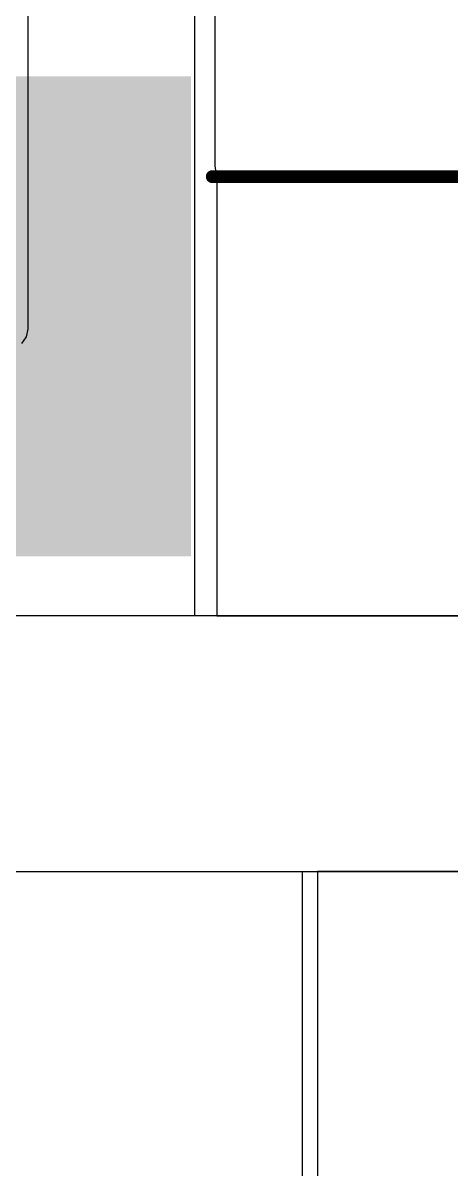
# Model space of a CAD drawing. Header units: inches. Extents: x -7 to 5163, y -3 to 5149.
# Drawn here: x 27.97 to 32.21, y 139.91 to 151.26 of the extents above; entities that cross this region are included whole.
import ezdxf

# ---------------------------------------------------------------- set-up
doc = ezdxf.new("R2010")
doc.units = ezdxf.units.IN
for name, color, linetype in [('Bottom Layer', 5, 'Continuous'), ('Top Layer', 1, 'Continuous'), ('Top Overlay', 2, 'Continuous'), ('Top Paste', 8, 'Continuous'), ('Top Solder', 216, 'Continuous')]:
    doc.layers.add(name, color=color, linetype=linetype)

# ---------------------------------------------------------------- blocks, each defined once
blk = doc.blocks.new('SRP1270_4R7M_44')
at = {"layer": 'Top Layer'}
blk.add_hatch(color=1, dxfattribs=at).paths.add_polyline_path([(3.225, -2), (3.225, 2), (7.775, 2), (7.775, -2)])
at = {"layer": 'Top Paste'}
blk.add_hatch(color=8, dxfattribs=at).paths.add_polyline_path([(3.225, -2), (3.225, 2), (7.775, 2), (7.775, -2)])
at = {"layer": 'Top Solder'}
blk.add_hatch(color=216, dxfattribs=at).paths.add_polyline_path([(3.123, -2.102), (3.123, 2.102), (7.877, 2.102), (7.877, -2.102)])
at = {"layer": 'Top Overlay'}
blk.add_lwpolyline([(6.883, -2.311, 0.127, 0.127, 0), (6.883, -6.883, 0.127, 0.127, 0)], format="xyseb", dxfattribs=at)
blk.add_lwpolyline([(6.852, -2.311, 0.0635, 0.0635, 1), (6.915, -2.311, 0.0635, 0.0635, 1)], format="xyseb", close=True, dxfattribs=at)

msp = doc.modelspace()

# ---------------------------------------------------------------- linework, layer by layer
at = {"layer": 'Bottom Layer'}
for p, q in [((28.02, 148.234), (28.02, 159.33)), ((28.004, 148.155), (28.02, 148.234)), ((27.959, 148.088), (28.004, 148.155))]:
    msp.add_line(p, q, dxfattribs=at)
at = {"layer": 'Top Layer'}
for p, q in [((29.667, 175.362), (29.667, 145.39)), ((29.874, 149.849), (29.874, 159.686)), ((29.888, 149.728), (29.874, 149.849)), ((34.425, 149.728), (29.888, 149.728)), ((29.888, 149.728), (29.888, 145.39)), ((34.425, 149.728), (29.888, 149.728)), ((34.747, 145.39), (17.856, 145.39)), ((29.667, 145.39), (19.634, 145.39)), ((29.888, 145.39), (34.425, 145.39)), ((17.856, 142.857), (34.747, 142.857)), ((19.914, 142.857), (30.734, 142.857)), ((30.734, 142.857), (30.734, 136.119)), ((34.747, 142.857), (30.886, 142.857)), ((30.886, 142.857), (30.886, 136.135))]:
    msp.add_line(p, q, dxfattribs=at)

# ---------------------------------------------------------------- block references
at = {"rotation": 90}
msp.add_blockref('SRP1270_4R7M_44', (27.533, 142.857), dxfattribs=at)

doc.saveas('drawing.dxf')
